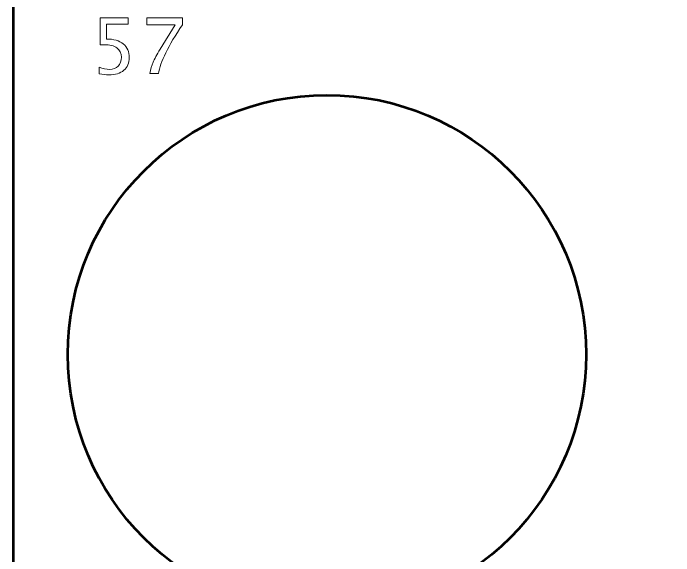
# Model space of a CAD drawing. Header units: centimetres. Extents: x -10.4 to 10.4, y -14.9 to 14.9.
# Drawn here: x -10.45 to -3.19, y 0 to 5.96 of the extents above; entities that cross this region are included whole.
import ezdxf

# ---------------------------------------------------------------- set-up
doc = ezdxf.new("R2010")
doc.units = ezdxf.units.CM
doc.header["$MEASUREMENT"] = 0
doc.layers.add('Layer 1', color=7, linetype='Continuous')

msp = doc.modelspace()

# ---------------------------------------------------------------- linework, layer by layer
at = {"layer": 'Layer 1', "lineweight": 53}
msp.add_ellipse((-6.99995, 2.21322), major_axis=(0, 2.85005), ratio=1, dxfattribs=at)
msp.add_open_spline([(-10.45, -14.45), (-10.45, -14.45), (-10.45, 14.45), (-10.45, 14.45), (-10.45, 14.45), (-10.45, 14.72614), (-10.22614, 14.95), (-9.95, 14.95), (-9.95, 14.95), (-9.95, 14.95), (9.95, 14.95), (9.95, 14.95), (9.95, 14.95), (10.22614, 14.95), (10.45, 14.72614), (10.45, 14.45), (10.45, 14.45), (10.45, 14.45), (10.45, -14.45), (10.45, -14.45), (10.45, -14.45), (10.45, -14.72614), (10.22614, -14.95), (9.95, -14.95), (9.95, -14.95), (9.95, -14.95), (-9.95, -14.95), (-9.95, -14.95), (-9.95, -14.95), (-10.22614, -14.95), (-10.45, -14.72614), (-10.45, -14.45)], degree=3, knots=[0, 0, 0, 0, 0.1111111, 0.1111111, 0.1111111, 0.1111111, 0.2222222, 0.2222222, 0.2222222, 0.2222222, 0.3333333, 0.3333333, 0.3333333, 0.3333333, 0.4444444, 0.4444444, 0.4444444, 0.4444444, 0.5555556, 0.5555556, 0.5555556, 0.5555556, 0.6666667, 0.6666667, 0.6666667, 0.6666667, 0.7777778, 0.7777778, 0.7777778, 0.7777778, 1, 1, 1, 1], dxfattribs=at)
at = {"layer": 'Layer 1', "color": 5, "lineweight": 9}
for points, knots in [([(-9.50486, 5.29704), (-9.50486, 5.29704), (-9.50486, 5.36985), (-9.50486, 5.36985), (-9.50486, 5.36985), (-9.46436, 5.35348), (-9.42597, 5.3453), (-9.38929, 5.3453), (-9.38929, 5.3453), (-9.34921, 5.3453), (-9.3176, 5.35715), (-9.2946, 5.38086), (-9.2946, 5.38086), (-9.2716, 5.40457), (-9.26017, 5.43716), (-9.26017, 5.47865), (-9.26017, 5.47865), (-9.26017, 5.52324), (-9.2764, 5.55739), (-9.30885, 5.58096), (-9.30885, 5.58096), (-9.34131, 5.60452), (-9.3883, 5.61623), (-9.44968, 5.61623), (-9.44968, 5.61623), (-9.46393, 5.61623), (-9.47903, 5.61525), (-9.4947, 5.61327), (-9.4947, 5.61327), (-9.4947, 5.61327), (-9.4947, 5.91172), (-9.4947, 5.91172), (-9.4947, 5.91172), (-9.4947, 5.91172), (-9.18481, 5.91172), (-9.18481, 5.91172), (-9.18481, 5.91172), (-9.18481, 5.91172), (-9.18481, 5.8406), (-9.18481, 5.8406), (-9.18481, 5.8406), (-9.18481, 5.8406), (-9.42358, 5.8406), (-9.42358, 5.8406), (-9.42358, 5.8406), (-9.42358, 5.8406), (-9.42358, 5.67889), (-9.42358, 5.67889), (-9.42358, 5.67889), (-9.34484, 5.67889), (-9.28345, 5.66083), (-9.23928, 5.6247), (-9.23928, 5.6247), (-9.19512, 5.58872), (-9.17296, 5.53876), (-9.17296, 5.47484), (-9.17296, 5.47484), (-9.17296, 5.41529), (-9.193, 5.36872), (-9.23308, 5.335), (-9.23308, 5.335), (-9.27315, 5.30127), (-9.32847, 5.28434), (-9.39902, 5.28434), (-9.39902, 5.28434), (-9.43049, 5.28434), (-9.46577, 5.28857), (-9.50486, 5.29704)], [0, 0, 0, 0, 0.0555556, 0.0555556, 0.0555556, 0.0555556, 0.1111111, 0.1111111, 0.1111111, 0.1111111, 0.1666667, 0.1666667, 0.1666667, 0.1666667, 0.2222222, 0.2222222, 0.2222222, 0.2222222, 0.2777778, 0.2777778, 0.2777778, 0.2777778, 0.3333333, 0.3333333, 0.3333333, 0.3333333, 0.3888889, 0.3888889, 0.3888889, 0.3888889, 0.4444444, 0.4444444, 0.4444444, 0.4444444, 0.5, 0.5, 0.5, 0.5, 0.5555556, 0.5555556, 0.5555556, 0.5555556, 0.6111111, 0.6111111, 0.6111111, 0.6111111, 0.6666667, 0.6666667, 0.6666667, 0.6666667, 0.7222222, 0.7222222, 0.7222222, 0.7222222, 0.7777778, 0.7777778, 0.7777778, 0.7777778, 0.8333333, 0.8333333, 0.8333333, 0.8333333, 0.8888889, 0.8888889, 0.8888889, 0.8888889, 1, 1, 1, 1]), ([(-8.94577, 5.29958), (-8.93787, 5.34728), (-8.92644, 5.38862), (-8.91176, 5.42333), (-8.91176, 5.42333), (-8.89709, 5.45805), (-8.87098, 5.50589), (-8.83373, 5.56656), (-8.83373, 5.56656), (-8.83373, 5.56656), (-8.66722, 5.83552), (-8.66722, 5.83552), (-8.66722, 5.83552), (-8.66722, 5.83552), (-8.98133, 5.83552), (-8.98133, 5.83552), (-8.98133, 5.83552), (-8.98133, 5.83552), (-8.98133, 5.91172), (-8.98133, 5.91172), (-8.98133, 5.91172), (-8.98133, 5.91172), (-8.58847, 5.91172), (-8.58847, 5.91172), (-8.58847, 5.91172), (-8.58847, 5.91172), (-8.58847, 5.83552), (-8.58847, 5.83552), (-8.58847, 5.83552), (-8.74525, 5.6041), (-8.83302, 5.42545), (-8.85179, 5.29958), (-8.85179, 5.29958), (-8.85179, 5.29958), (-8.94577, 5.29958), (-8.94577, 5.29958)], [0, 0, 0, 0, 0.1, 0.1, 0.1, 0.1, 0.2, 0.2, 0.2, 0.2, 0.3, 0.3, 0.3, 0.3, 0.4, 0.4, 0.4, 0.4, 0.5, 0.5, 0.5, 0.5, 0.6, 0.6, 0.6, 0.6, 0.7, 0.7, 0.7, 0.7, 0.8, 0.8, 0.8, 0.8, 1, 1, 1, 1])]:
    msp.add_open_spline(points, degree=3, knots=knots, dxfattribs=at)

doc.saveas('drawing.dxf')
